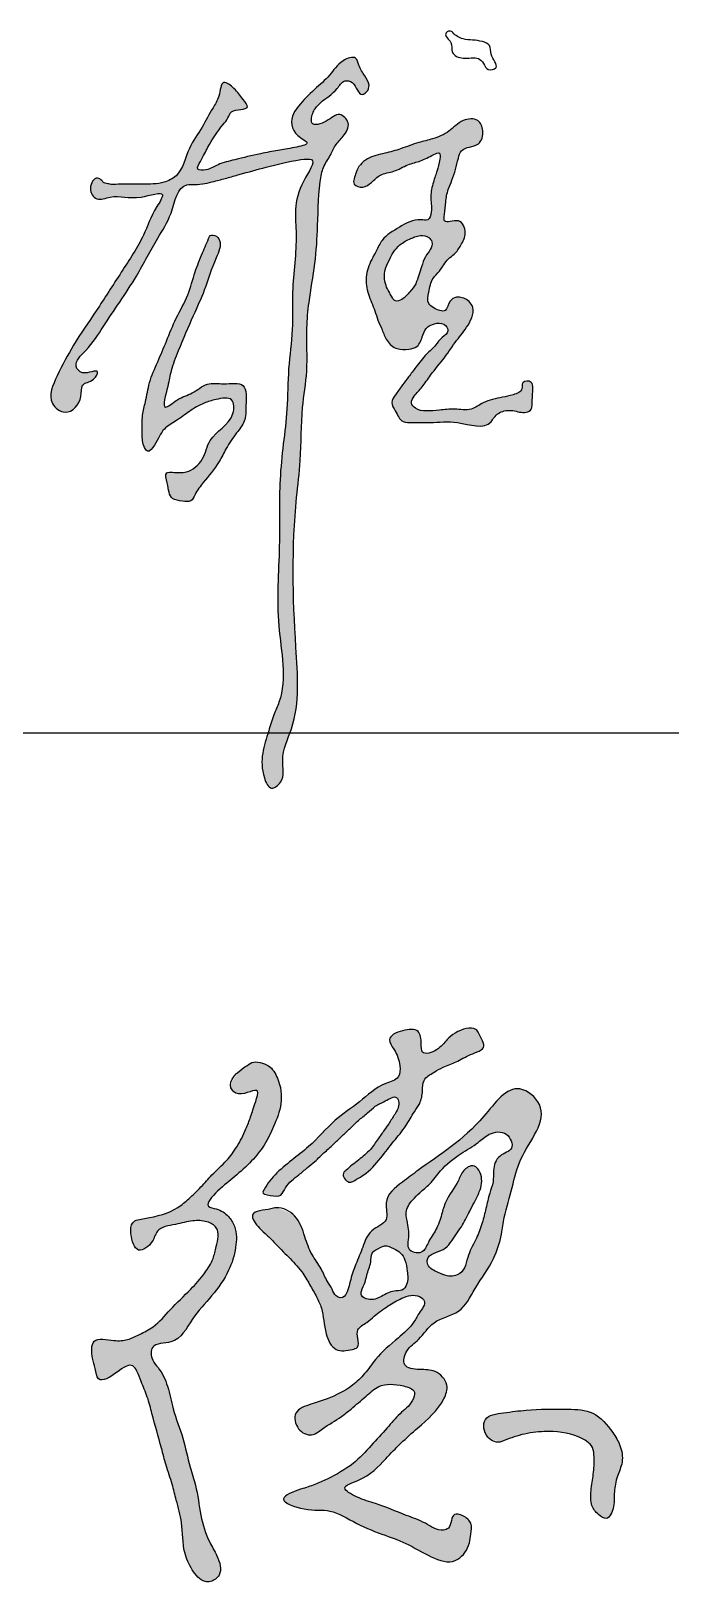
# Model space of a CAD drawing. Extents: x 30064 to 135164, y 17999 to 492668.
# Drawn here: x 111787 to 112421, y 211357 to 212895 of the extents above; entities that cross this region are included whole.
import ezdxf

# ---------------------------------------------------------------- set-up
doc = ezdxf.new("R2010")
doc.units = 0
doc.header["$LTSCALE"] = 1000
doc.header["$MEASUREMENT"] = 0
doc.layers.add('文字和字符', color=7, linetype='Continuous')

msp = doc.modelspace()

# ---------------------------------------------------------------- hatches: boundary and pattern name
at = {"layer": '文字和字符'}
h = msp.add_hatch(color=6, dxfattribs=at)
edge = h.paths.add_edge_path()
edge.add_spline(control_points=[(111875.4, 212743), (111875.6, 212743), (111900.1, 212743.1), (111915.5, 212742.6), (111936.8, 212753.1), (111940.9, 212778), (111956.2, 212798.2), (111965.2, 212816.7), (111973.8, 212829), (111974.9, 212848.6), (111989.9, 212836.4), (111994.7, 212829.5), (112006, 212815.1), (111985, 212818.8), (111982, 212807.8), (111972.6, 212797.5), (111962.8, 212782.1), (111956.6, 212769), (111949.1, 212756.3), (111963, 212756.7), (111972.4, 212763.4), (111991.7, 212767.7), (112010.8, 212772.7), (112031.7, 212776.3), (112044.3, 212778.6), (112066.2, 212782.9), (112044.3, 212792.4), (112043.5, 212809.7), (112054.5, 212824.1), (112066.5, 212836.6), (112083.4, 212850.2), (112091.5, 212864.6), (112108.7, 212871.2), (112111.9, 212858.8), (112116.8, 212851.1), (112122.9, 212842.2), (112120.3, 212834.6), (112111.1, 212828.8), (112108.7, 212844.2), (112095.7, 212846.8), (112088.3, 212833.3), (112075.7, 212827), (112067, 212817), (112064.8, 212810.1), (112063.5, 212799.4), (112081.3, 212804.4), (112090.9, 212816.2), (112104.5, 212802.9), (112096.4, 212790.3), (112087.6, 212781.6), (112082.6, 212769.6), (112076.1, 212760.5), (112071.1, 212737.2), (112071.1, 212705.8), (112068.7, 212663.7), (112062.3, 212630.2), (112058.9, 212594.6), (112061.6, 212559.6), (112053.8, 212516.1), (112054.9, 212474), (112044.6, 212395.2), (112046.3, 212307.2), (112054.3, 212217.6), (112032.5, 212175.9), (112039.4, 212152.9), (112023.5, 212140.2), (112010.6, 212168.3), (112019.7, 212191), (112026.4, 212215.9), (112042, 212248), (112027.5, 212307), (112034, 212379.5), (112031.8, 212440), (112036.4, 212485.1), (112041.2, 212521.6), (112040.8, 212559.6), (112046.6, 212598.1), (112044.4, 212642.3), (112052.6, 212693.6), (112044.2, 212731.4), (112072.1, 212769.5), (112043.2, 212766.1), (112022.9, 212760.4), (111997.6, 212754), (111980.6, 212748.9), (111966, 212745.2), (111953.2, 212742.1), (111932.1, 212743.7), (111927.4, 212712.8), (111909.2, 212686), (111889.3, 212646.1), (111862.4, 212609.6), (111845.4, 212581.1), (111827.2, 212565.4), (111838.1, 212552), (111856.4, 212561.9), (111848.1, 212546.4), (111835, 212546.1), (111838.2, 212527.9), (111822.8, 212511.3), (111800.8, 212528.1), (111813.9, 212556.4), (111828.8, 212585), (111852.5, 212618.7), (111875.1, 212654.4), (111898.4, 212689.6), (111906, 212713.1), (111922.9, 212738.6), (111888.2, 212725.2), (111871.8, 212734), (111851.3, 212725.2), (111842.4, 212738.3), (111850, 212751.5), (111856.6, 212747.1), (111858.6, 212744), (111862.2, 212743.6), (111866.7, 212741.9), (111875.3, 212743), (111875.4, 212743)], knot_values=[0, 0, 0, 0, 30.010681, 59.710914, 78.593199, 120.407305, 154.524141, 185.004149, 203.061643, 222.774317, 238.80713, 258.455944, 270.333782, 293.330836, 302.766156, 314.154011, 351.592667, 373.783884, 384.727657, 395.744414, 413.857163, 437.957453, 474.261753, 498.637383, 521.996218, 540.039757, 556.440551, 586.981856, 599.46137, 631.292047, 659.861277, 686.798362, 704.454635, 714.77327, 731.806988, 745.746399, 755.60273, 762.331918, 783.607358, 794.2488, 808.935268, 839.224822, 854.000646, 861.29652, 870.524529, 890.282084, 910.927322, 927.245681, 946.958313, 963.356978, 980.390735, 1000.003082, 1009.515457, 1078.314372, 1130.678307, 1184.843128, 1219.935368, 1279.461792, 1329.992924, 1402.614913, 1454.086505, 1659.988392, 1772.185683, 1817.246483, 1847.677046, 1862.240127, 1879.608782, 1944.488332, 1967.79145, 1986.349178, 2091.415626, 2201.453187, 2292.790848, 2342.000053, 2390.03078, 2446.006624, 2499.916829, 2551.206876, 2630.928051, 2705.368541, 2736.511304, 2751.139397, 2799.882761, 2838.437816, 2856.100871, 2874.060326, 2900.839764, 2911.90203, 2956.44123, 2995.684828, 3055.617738, 3138.927419, 3179.415616, 3204.798199, 3217.112426, 3237.828089, 3249.032304, 3266.585733, 3281.97368, 3312.759311, 3333.895438, 3372.534497, 3420.293911, 3476.863372, 3540.284988, 3599.822241, 3643.146119, 3661.15915, 3690.737213, 3733.200125, 3751.837118, 3768.448916, 3785.656639, 3792.541545, 3796.752385, 3800.355287, 3806.580356, 3819.839144, 3819.839144, 3819.839144, 3819.839144], degree=3, periodic=0)
h = msp.add_hatch(color=6, dxfattribs=at)
edge = h.paths.add_edge_path()
edge.add_spline(control_points=[(112108.7, 212754.4), (112108.8, 212754.6), (112120.1, 212772.8), (112136.6, 212772.6), (112153.9, 212778.2), (112169.2, 212784.1), (112185.8, 212787.8), (112201.7, 212794.2), (112212.3, 212807.2), (112230.2, 212808.9), (112235.9, 212795.2), (112231.7, 212778.7), (112213.2, 212780.7), (112208.7, 212763.5), (112205.9, 212750.7), (112199.3, 212737), (112197.4, 212724.9), (112196.9, 212715.6), (112194.7, 212702), (112212.6, 212711.4), (112219, 212694), (112213.1, 212682.9), (112207.4, 212674), (112197.9, 212667.7), (112193.2, 212657.8), (112183.3, 212648.7), (112181.2, 212637.2), (112178.7, 212625), (112186.8, 212619.1), (112198.9, 212614.1), (112200.1, 212627.3), (112209.5, 212632.3), (112218.5, 212629.2), (112227.6, 212619.4), (112220.4, 212602), (112207.9, 212587.9), (112196.5, 212570.3), (112183.9, 212556.1), (112174.8, 212542), (112167.4, 212534.4), (112162.1, 212526.1), (112168.5, 212518.7), (112179.1, 212517.6), (112192, 212518.7), (112206.7, 212520.9), (112222.5, 212517.5), (112233.5, 212526.1), (112247.6, 212531), (112260.1, 212532.2), (112274.7, 212537.6), (112272.1, 212548.1), (112283.8, 212548.4), (112284.1, 212539.9), (112283.5, 212533), (112283.1, 212526.2), (112283.3, 212519.2), (112274.7, 212515), (112265.8, 212518.9), (112254.2, 212518.6), (112246.5, 212513.7), (112237.9, 212498.5), (112209.8, 212509.3), (112185.5, 212506), (112167.8, 212506.7), (112153.2, 212506.1), (112148.6, 212517), (112142.1, 212526.5), (112149, 212535.6), (112154.4, 212543.6), (112161.2, 212552.4), (112168.9, 212562.6), (112177.2, 212573.7), (112187.6, 212582.3), (112192.8, 212590.8), (112202.4, 212596.5), (112195.5, 212606), (112186.9, 212604.9), (112178.6, 212601.6), (112174.1, 212592.5), (112171.4, 212581.4), (112159.9, 212579), (112148.7, 212578.3), (112138.6, 212587.1), (112135, 212598.3), (112130.1, 212607.8), (112126.9, 212620), (112120.2, 212633.3), (112117.3, 212651.3), (112122.5, 212665.9), (112129.4, 212677.1), (112134.9, 212691), (112152.3, 212700.1), (112166.9, 212709.6), (112181.3, 212705.9), (112184.5, 212718.4), (112181.7, 212730.2), (112184.9, 212744.2), (112189.2, 212756.5), (112191.5, 212764.6), (112192.8, 212775.5), (112181.7, 212770.7), (112173.8, 212765.5), (112158.9, 212762.7), (112147.2, 212754.7), (112132.8, 212753.7), (112124.6, 212744.7), (112116.6, 212738.8), (112102.9, 212740.8), (112108.7, 212754.2), (112108.7, 212754.4)], knot_values=[0, 0, 0, 0, 24.512001, 49.882294, 72.277412, 98.738469, 118.409447, 143.109669, 167.776883, 187.618262, 203.042037, 222.126752, 247.275306, 258.48372, 289.86628, 303.795246, 321.379231, 338.707377, 347.328395, 366.307106, 385.237264, 403.506228, 418.562709, 428.786369, 449.648574, 463.118664, 483.023077, 498.54091, 507.708607, 523.614939, 538.272825, 548.331434, 564.446663, 573.613544, 601.356343, 627.727416, 655.753502, 687.468657, 707.386499, 724.030195, 733.822997, 742.988374, 758.369859, 776.521682, 797.368312, 820.285411, 838.875384, 852.53501, 881.495768, 896.424896, 904.484831, 916.221913, 924.49056, 934.624145, 946.353648, 953.359124, 961.492881, 980.267656, 992.004738, 1008.557493, 1015.80342, 1061.650078, 1099.490071, 1123.473109, 1136.892554, 1154.792681, 1167.453766, 1180.555905, 1196.223819, 1209.542153, 1226.270416, 1249.735518, 1266.970627, 1281.05191, 1293.130439, 1303.91699, 1316.71909, 1326.731209, 1339.888064, 1357.279911, 1369.076666, 1385.0742, 1402.881823, 1419.32573, 1433.82478, 1447.087554, 1471.921893, 1495.500471, 1520.791964, 1533.894554, 1550.83807, 1581.024251, 1611.984954, 1621.45011, 1633.096343, 1654.387173, 1674.742462, 1691.115782, 1707.380906, 1715.678547, 1723.570803, 1743.940975, 1761.902668, 1783.344225, 1802.439161, 1818.418402, 1831.919163, 1844.453477, 1860.498716, 1860.498716, 1860.498716, 1860.498716], degree=3, periodic=0)
edge = h.paths.add_edge_path(flags=16)
edge.add_spline(control_points=[(112163.1, 212689), (112163, 212689), (112151.3, 212683.3), (112145.8, 212675.9), (112141.2, 212667), (112137.4, 212659), (112136.5, 212650.3), (112137.8, 212642.8), (112141, 212636.6), (112144, 212631.7), (112147.3, 212625.5), (112156.2, 212629.1), (112161.6, 212635.9), (112168.6, 212643.5), (112170.5, 212652.8), (112174.1, 212661.4), (112176.3, 212670.9), (112182.6, 212677.4), (112185, 212685.1), (112180.4, 212691.4), (112172.9, 212692.5), (112168.2, 212691.1), (112163.2, 212689), (112163.1, 212689)], knot_values=[0, 0, 0, 0, 17.49913, 30.768414, 43.809406, 57.820521, 67.761158, 79.395962, 89.172864, 96.402516, 104.532234, 113.624822, 128.719094, 142.570854, 155.091253, 167.081152, 182.063386, 194.044375, 204.792336, 212.007375, 223.839632, 231.821798, 237.531752, 237.531752, 237.531752, 237.531752], degree=3, periodic=0)
h = msp.add_hatch(color=6, dxfattribs=at)
edge = h.paths.add_edge_path()
edge.add_spline(control_points=[(111963.4, 212690.9), (111963.4, 212690.8), (111955, 212671.2), (111948.6, 212655.9), (111942.7, 212631.8), (111930, 212610.6), (111921.1, 212588), (111912.3, 212566.7), (111903.2, 212547.2), (111900.8, 212528.9), (111896, 212512.7), (111896.9, 212497.6), (111896.5, 212486.2), (111902.3, 212475), (111912.2, 212488.1), (111915.9, 212499.9), (111931.2, 212508.5), (111943.2, 212517.9), (111956.8, 212525.8), (111970.1, 212529.7), (111988.2, 212533.2), (111987.9, 212504.9), (111962.4, 212495.5), (111958.8, 212469.1), (111942.6, 212455.8), (111930.3, 212457.1), (111918.3, 212457.8), (111923, 212443.6), (111923.1, 212430.2), (111935.9, 212428.8), (111945.5, 212427.1), (111949.9, 212437.9), (111959.4, 212449.9), (111971.8, 212464.2), (111980.3, 212482.1), (111989, 212495), (111999.9, 212507.9), (111999.2, 212524), (112001.3, 212548.1), (111977.8, 212543.7), (111960.7, 212547.1), (111946.6, 212534.3), (111932.9, 212531.5), (111914.3, 212515), (111922.8, 212543.1), (111924.9, 212558.9), (111934.7, 212583.3), (111945.7, 212609.2), (111959.9, 212639.7), (111966.8, 212664.5), (111976.3, 212683.4), (111970.3, 212693.8), (111963.5, 212691), (111963.4, 212690.9)], knot_values=[0, 0, 0, 0, 24.542793, 52.435959, 85.650583, 121.512598, 155.916917, 186.540407, 217.474406, 244.606868, 263.102829, 287.388558, 305.597528, 314.527085, 327.332873, 353.193682, 372.630675, 395.352625, 418.617204, 435.772151, 457.249665, 475.959444, 524.49024, 552.742939, 580.507685, 599.437854, 607.362997, 621.159879, 644.090151, 657.95728, 669.398503, 679.892715, 700.008206, 736.031643, 756.664286, 782.242284, 801.590045, 823.390719, 851.090423, 877.54929, 900.135028, 924.011869, 947.574779, 965.855715, 994.232281, 1016.328926, 1045.309406, 1098.032674, 1136.336698, 1183.774373, 1208.195694, 1217.866995, 1225.149506, 1225.149506, 1225.149506, 1225.149506], degree=3, periodic=0)
h = msp.add_hatch(color=6, dxfattribs=at)
edge = h.paths.add_edge_path()
edge.add_spline(control_points=[(112016.4, 211743.8), (112016.5, 211744), (112029.6, 211764.5), (112044.3, 211774.3), (112066.4, 211791.7), (112085.2, 211814.4), (112113.3, 211832.7), (112131, 211850.1), (112152.2, 211855.2), (112152.8, 211871.7), (112148.3, 211882.6), (112137.8, 211896.9), (112154.7, 211904.7), (112171.9, 211906.2), (112173.8, 211892.4), (112172.8, 211878.2), (112191, 211884.1), (112197.8, 211894), (112209, 211903.6), (112227.4, 211909.9), (112232.3, 211896.6), (112238.5, 211885), (112220.4, 211880.3), (112209.3, 211872.4), (112195.7, 211868.3), (112185.7, 211861.8), (112174.5, 211855.9), (112175, 211842.9), (112173, 211832), (112165, 211821.5), (112158.1, 211807.9), (112145.6, 211793.6), (112133.1, 211776.6), (112121, 211762.7), (112109.6, 211756.6), (112101, 211750.4), (112093.7, 211760.9), (112102, 211768.1), (112111, 211775.1), (112122.9, 211784.7), (112130, 211795.7), (112136.2, 211804.1), (112141.7, 211812.1), (112147.3, 211820.8), (112152.4, 211829.4), (112148.6, 211840.6), (112137.2, 211833), (112128, 211829.5), (112119.7, 211821.4), (112111.1, 211814.7), (112103.1, 211806.9), (112095.2, 211799.5), (112087.1, 211791.5), (112077.6, 211783.2), (112069, 211774.8), (112060.1, 211767.4), (112050.2, 211759.1), (112039.8, 211751.6), (112034.6, 211738.7), (112025.2, 211738.6), (112016.4, 211743.8), (112016.4, 211743.8)], knot_values=[0, 0, 0, 0, 28.666202, 58.974239, 88.991361, 140.445622, 182.443945, 226.361589, 246.003405, 261.159642, 285.403493, 300.064839, 321.637432, 343.335684, 360.576762, 372.35608, 392.086641, 412.248863, 426.515031, 455.165125, 470.118963, 480.655269, 502.385008, 524.571649, 543.872014, 558.543079, 575.923356, 590.530581, 608.177969, 621.720424, 644.672751, 671.428143, 700.314854, 733.307285, 745.026327, 756.27632, 770.758758, 775.879479, 798.783005, 820.418083, 838.303351, 852.974217, 863.749723, 878.985175, 896.219108, 903.438329, 919.617985, 935.209773, 949.206114, 965.758141, 981.234157, 995.661007, 1010.855529, 1028.447768, 1048.105951, 1061.049743, 1076.480099, 1102.025547, 1114.040319, 1128.49753, 1139.678117, 1139.678117, 1139.678117, 1139.678117], degree=3, periodic=0)
h = msp.add_hatch(color=6, dxfattribs=at)
edge = h.paths.add_edge_path()
edge.add_spline(control_points=[(111998.6, 211867.6), (111998.4, 211867.4), (111977, 211850), (111994.8, 211836.7), (112014.6, 211850.4), (112008.2, 211830.1), (112004.6, 211819.4), (111998.9, 211803.7), (111991.5, 211789.1), (111980.1, 211773.6), (111966.5, 211762), (111955, 211748.3), (111943.9, 211737.5), (111926.8, 211723.3), (111908, 211718.5), (111885.3, 211715.4), (111885, 211700), (111890.5, 211680.2), (111908, 211692.7), (111910.9, 211708.6), (111930, 211711.1), (111945.5, 211715.6), (111960, 211715.4), (111974.5, 211707.7), (111970.6, 211691.1), (111967.1, 211676.3), (111958.1, 211661.7), (111943.5, 211645.1), (111925.1, 211628.7), (111910.7, 211610.4), (111894.9, 211602.8), (111882.1, 211596.3), (111867.4, 211595.7), (111845.5, 211601.2), (111846.6, 211579.8), (111850.2, 211569.2), (111852.7, 211552), (111871.5, 211564.3), (111885.4, 211575.2), (111892.8, 211564.6), (111896.2, 211554.1), (111902.2, 211540.3), (111908, 211517.9), (111914.3, 211495.5), (111920.3, 211471.9), (111926.4, 211455.1), (111930.8, 211435.9), (111937.6, 211413.8), (111936.3, 211389.1), (111945.3, 211369.4), (111954.8, 211357), (111966.3, 211356.9), (111977.2, 211365.2), (111971.8, 211382.6), (111961, 211399.6), (111953.7, 211423.8), (111951.4, 211449.4), (111942.7, 211474.2), (111938, 211500.2), (111927.1, 211526), (111923, 211550.5), (111915.3, 211567), (111905.5, 211577), (111904.5, 211594.9), (111932.6, 211591.5), (111945.2, 211618.7), (111966, 211640), (111982.8, 211663.3), (111990.2, 211687.4), (111990.8, 211707), (111982, 211720.7), (111973.1, 211726.8), (111956.6, 211729.4), (111974.6, 211748.1), (111988.1, 211758.2), (112005.2, 211773.5), (112018.4, 211790), (112027.6, 211809.4), (112036.4, 211831.5), (112033.5, 211853.5), (112024.4, 211868.8), (112013.7, 211872), (112006, 211873.8), (111998.7, 211867.6), (111998.6, 211867.6)], knot_values=[0, 0, 0, 0, 34.681641, 48.072065, 74.329964, 88.895095, 111.17035, 128.900452, 156.472867, 179.905372, 208.355087, 230.580725, 254.01719, 273.066721, 321.355231, 338.817261, 354.258199, 378.941826, 401.102047, 416.854172, 443.250134, 467.917341, 487.236589, 502.550058, 528.37671, 545.470375, 568.264653, 597.83009, 637.746529, 670.902739, 692.464096, 710.354936, 729.186846, 756.230528, 779.82652, 794.347921, 809.198107, 836.695152, 859.380582, 868.55181, 883.814404, 907.197348, 930.393917, 979.907693, 1004.230046, 1031.618366, 1054.147615, 1086.172461, 1127.622089, 1153.330618, 1177.300132, 1184.664421, 1199.389772, 1226.047392, 1247.395311, 1286.378592, 1328.318353, 1354.32781, 1395.269823, 1437.957794, 1469.914352, 1498.680239, 1511.344868, 1529.007775, 1555.105752, 1597.804477, 1639.655016, 1682.119963, 1714.682311, 1744.156119, 1760.024332, 1779.437309, 1790.885943, 1814.731193, 1846.001898, 1877.602297, 1905.335657, 1934.233701, 1967.004059, 2002.481722, 2023.475353, 2035.765847, 2047.212297, 2058.363573, 2058.363573, 2058.363573, 2058.363573], degree=3, periodic=0)
h = msp.add_hatch(color=6, dxfattribs=at)
edge = h.paths.add_edge_path()
edge.add_spline(control_points=[(112029.7, 211727.9), (112029.9, 211728), (112054.6, 211720.8), (112056.7, 211700.4), (112064, 211681.8), (112074.3, 211668.7), (112079.1, 211656.1), (112085.2, 211647.9), (112087.5, 211640.9), (112098.9, 211635.7), (112102.9, 211657.3), (112108.6, 211672.3), (112115.5, 211689), (112121.5, 211706.9), (112143.1, 211713.6), (112134.2, 211737.7), (112153.2, 211752.4), (112187.1, 211777.8), (112225.9, 211801.1), (112263.6, 211857.1), (112306.3, 211821.7), (112271.5, 211784.9), (112263.9, 211747.8), (112256, 211723), (112252.8, 211699), (112245.3, 211673.8), (112227.3, 211651), (112213.5, 211622), (112184.9, 211617.9), (112173.1, 211597.6), (112158.2, 211588.7), (112153.5, 211569.3), (112172.6, 211567), (112188, 211568.1), (112201.6, 211553.7), (112193.4, 211529.5), (112168.2, 211509.1), (112138.8, 211480.8), (112121.2, 211460.1), (112091, 211451), (112112.5, 211439), (112131.1, 211434.4), (112154.9, 211424), (112177.1, 211416.5), (112190.5, 211406.4), (112204.1, 211411), (112202.3, 211426.7), (112215.9, 211422.5), (112224.3, 211416), (112222.3, 211404.8), (112221.4, 211392.1), (112203.5, 211365.8), (112168, 211392.3), (112136.2, 211403.6), (112109.7, 211413.5), (112083.7, 211430.5), (112061.1, 211426.1), (112026.5, 211438.9), (112053.8, 211449.2), (112067.3, 211452.9), (112085.4, 211461.3), (112105.4, 211472.3), (112123.4, 211491.9), (112138.6, 211508.4), (112151.5, 211524.1), (112163.7, 211532.6), (112169, 211547.5), (112150.6, 211553.3), (112133.1, 211554.2), (112117.5, 211540.2), (112105.8, 211530), (112091.7, 211518.5), (112078.1, 211511.7), (112064.6, 211499.9), (112049.3, 211507.5), (112045.5, 211527.2), (112064.5, 211533.4), (112083.5, 211539.1), (112102.6, 211548.9), (112118, 211563.3), (112129.9, 211581.8), (112147.7, 211596.6), (112164.6, 211610.8), (112170.6, 211623.8), (112179.7, 211634.1), (112168.3, 211643.3), (112154.2, 211639), (112140.2, 211630.5), (112128.4, 211622.2), (112119.4, 211613.7), (112108.9, 211608.5), (112110.4, 211598.5), (112112.3, 211589.2), (112101.2, 211586.5), (112086.8, 211584.3), (112076.4, 211605.9), (112076.9, 211624.3), (112069.5, 211640.4), (112062.5, 211652), (112054.4, 211666.2), (112041.7, 211679.1), (112030.2, 211691), (112020.7, 211701), (112011.9, 211707.9), (112000.6, 211725.2), (112017.5, 211725.2), (112029.6, 211727.9), (112029.7, 211727.9)], knot_values=[0, 0, 0, 0, 27.432872, 59.395361, 85.693134, 109.085552, 128.362609, 140.996926, 151.763291, 157.712951, 186.698752, 208.876995, 234.201156, 260.084919, 284.937489, 307.779824, 344.178191, 370.603449, 488.346466, 550.578274, 584.928952, 664.213103, 704.923077, 747.845979, 770.989275, 806.181381, 854.934517, 893.286489, 930.483071, 961.790102, 984.548855, 1003.508451, 1024.718144, 1046.34914, 1071.076056, 1090.271471, 1144.396456, 1205.241891, 1253.920649, 1274.470919, 1294.501491, 1322.334343, 1367.576566, 1396.031299, 1422.826029, 1429.955148, 1450.476244, 1461.8652, 1477.100741, 1492.069997, 1504.375793, 1531.897919, 1602.108595, 1637.124251, 1679.750326, 1720.374244, 1756.060039, 1787.456838, 1814.277484, 1834.999527, 1853.438436, 1895.015251, 1930.254648, 1962.79728, 1989.05807, 2013.552032, 2026.034617, 2043.218025, 2076.933867, 2099.023719, 2126.230041, 2142.894352, 2174.050972, 2191.234509, 2210.914373, 2232.75608, 2256.675267, 2280.357753, 2319.727615, 2342.899389, 2367.60531, 2410.353703, 2439.962666, 2455.364827, 2473.851128, 2482.49724, 2507.041751, 2528.398061, 2552.516989, 2565.753289, 2581.839762, 2593.467441, 2605.690383, 2613.252568, 2635.359714, 2661.00506, 2697.047344, 2713.801275, 2733.175864, 2753.931383, 2781.462056, 2807.917281, 2823.476427, 2837.489503, 2858.153182, 2884.370537, 2892.288582, 2892.288582, 2892.288582, 2892.288582], degree=3, periodic=0)
edge = h.paths.add_edge_path(flags=16)
edge.add_spline(control_points=[(112164.9, 211735.8), (112164.8, 211735.7), (112155.7, 211723.4), (112161, 211711.2), (112161.6, 211699.3), (112158.7, 211684.9), (112175.5, 211680.8), (112180.3, 211695.3), (112188.8, 211706.2), (112193.4, 211720.4), (112197.9, 211737.6), (112209.1, 211750.5), (112213.8, 211764.9), (112225.7, 211772.6), (112235.3, 211758.8), (112232.1, 211745.1), (112226.1, 211733.5), (112219.9, 211722.1), (112214.9, 211710.9), (112205.4, 211698.8), (112198, 211684.5), (112178.4, 211682.2), (112179.7, 211668.4), (112189.4, 211664.2), (112199.7, 211659.2), (112216.3, 211661.5), (112218.8, 211681.7), (112228.3, 211696.7), (112233.9, 211712.5), (112237.6, 211727.5), (112240.4, 211741.2), (112245.4, 211753.3), (112244.2, 211766.2), (112248.7, 211780.7), (112267.2, 211784.9), (112258.6, 211805.3), (112240.5, 211802.6), (112228.4, 211790.9), (112210.6, 211781), (112193.9, 211768.1), (112182.6, 211751.2), (112173.7, 211745.2), (112165, 211735.8), (112164.9, 211735.8)], knot_values=[0, 0, 0, 0, 19.744507, 34.157131, 56.912893, 69.911234, 87.399526, 104.154629, 124.530072, 146.715715, 165.190697, 198.370593, 214.639562, 229.161561, 244.798567, 268.894407, 285.44538, 299.384274, 322.908118, 336.418052, 363.110061, 388.511726, 395.681319, 413.735699, 426.886572, 444.721671, 472.606193, 498.451489, 520.637008, 541.419327, 562.830776, 579.059192, 594.65128, 616.732747, 635.831876, 655.966223, 679.349301, 698.350322, 726.390651, 763.332051, 786.837613, 805.134121, 818.66464, 818.66464, 818.66464, 818.66464], degree=3, periodic=0)
edge = h.paths.add_edge_path(flags=16)
edge.add_spline(control_points=[(112133.2, 211688.9), (112133.1, 211688.8), (112122.1, 211683.7), (112124.5, 211672.2), (112119.3, 211663.2), (112117.9, 211653), (112114.1, 211647.4), (112113.4, 211639.7), (112123, 211635.4), (112134.2, 211639.6), (112144.1, 211646.3), (112154.5, 211645), (112160.8, 211653.6), (112159.4, 211664.5), (112158.1, 211675.4), (112153.2, 211683.8), (112145.2, 211687.7), (112140, 211691.6), (112133.3, 211688.9), (112133.2, 211688.9)], knot_values=[0, 0, 0, 0, 14.292967, 26.663458, 46.005146, 55.397894, 68.805265, 74.060786, 84.885427, 103.559239, 122.783611, 133.392057, 143.205535, 161.756698, 177.271697, 189.090572, 200.297464, 212.920328, 218.424594, 218.424594, 218.424594, 218.424594], degree=3, periodic=0)
h = msp.add_hatch(color=6, dxfattribs=at)
edge = h.paths.add_edge_path()
edge.add_spline(control_points=[(112253.1, 211496.2), (112253.3, 211496.3), (112276.3, 211505.2), (112298.1, 211506.6), (112324.1, 211504.7), (112343.8, 211493.3), (112345.1, 211478.1), (112344.2, 211464), (112341.5, 211448.3), (112340.8, 211433.3), (112347.6, 211424.2), (112359.1, 211416.5), (112365.4, 211433.1), (112364.1, 211446.4), (112367, 211461.7), (112374.2, 211476), (112371.5, 211492.3), (112361.1, 211508.7), (112345.8, 211527.5), (112312.8, 211528.4), (112283.1, 211528.4), (112256.8, 211524.9), (112233.6, 211522.3), (112233.4, 211498), (112252.9, 211496.1), (112253.1, 211496.2)], knot_values=[0, 0, 0, 0, 27.563865, 56.695241, 102.242536, 124.004216, 136.411448, 158.63331, 179.899671, 199.3513, 213.673571, 224.845605, 243.023995, 261.921703, 282.270986, 301.572813, 323.389476, 342.524862, 378.241957, 410.829433, 464.696782, 494.311037, 519.262799, 542.254368, 560.867544, 560.867544, 560.867544, 560.867544], degree=3, periodic=0)

# ---------------------------------------------------------------- linework, layer by layer
msp.add_line((105180.8, 212198.9), (113180.8, 212198.9))
at = {"layer": '文字和字符', "color": 6}
for points, start_tangent, end_tangent in [([(112204.6, 212893.2), (112214.8, 212886.9), (112224.2, 212885.8), (112234, 212884.2), (112241, 212880.3), (112242.6, 212871.7), (112247.2, 212858.4), (112239.8, 212856.5), (112235.1, 212862.7), (112230.1, 212867.4), (112214.8, 212867.8), (112204.3, 212873.6), (112202.7, 212883.4), (112197.6, 212892), (112201.5, 212894.7), (112204.6, 212893.2)], (0.676765, -0.736199), (0.676765, -0.736199)), ([(111875.4, 212743), (111897, 212743), (111918.3, 212744.8), (111930.3, 212751.3), (111943.5, 212778.4), (111956.1, 212799.5), (111966.9, 212818.6), (111972.7, 212830.3), (111977.7, 212843.6), (111987.7, 212837.7), (111996.8, 212826.9), (112001, 212819.5), (111985.2, 212814.5), (111981.7, 212808.6), (111976.9, 212802), (111961.9, 212779.5), (111954.4, 212765.4), (111951.9, 212757.9), (111959.8, 212757.1), (111971.9, 212762.1), (111988.5, 212767.1), (112014, 212773.1), (112031.2, 212776.3), (112047.8, 212779.3), (112060, 212783.7), (112050.9, 212791.2), (112046.7, 212812.8), (112051.7, 212820.3), (112067.5, 212836.9), (112082.5, 212851), (112095.8, 212865.2), (112108.3, 212867.7), (112111.6, 212861), (112117.4, 212850.2), (112121.6, 212841.1), (112119.1, 212834.4), (112114.9, 212831.9), (112105, 212843.6), (112097.5, 212845.2), (112090, 212837.7), (112073.4, 212823.6), (112066.7, 212815.3), (112065, 212810.3), (112065, 212803.7), (112079.2, 212805.3), (112092.5, 212812), (112100.8, 212803.7), (112095.8, 212790.4), (112088.3, 212781.2), (112082.5, 212770.4), (112075.8, 212757.9), (112074.2, 212751.3), (112070.6, 212701.8), (112067.9, 212664.2), (112062.1, 212625.6), (112060, 212600.4), (112059.8, 212557.5), (112055.7, 212521.3), (112053.4, 212469), (112049.8, 212432.1), (112049.1, 212283.7), (112044.7, 212203), (112036, 212171.7), (112033.8, 212149.9), (112025, 212144.1), (112017.8, 212154.3), (112022.1, 212200.8), (112027.2, 212216.8), (112032.3, 212229.2), (112032.1, 212304.9), (112032.6, 212384.2), (112033.4, 212450), (112036.6, 212485.3), (112040.2, 212519.7), (112041.9, 212560), (112045.4, 212598.7), (112045.8, 212635.7), (112049.3, 212693), (112056.8, 212746.2), (112064.6, 212767.2), (112054, 212767.2), (112019.7, 212759.7), (111992.9, 212752.5), (111980.6, 212749), (111968.1, 212745.7), (111949.1, 212742.6), (111941.1, 212742.3), (111925.3, 212714.3), (111912.1, 212689.3), (111890.9, 212651.7), (111858, 212601.5), (111840.7, 212578), (111831.3, 212562.3), (111837.6, 212556), (111852.5, 212556.8), (111848.6, 212549.7), (111837.6, 212543.5), (111836, 212532.5), (111820.3, 212516.8), (111807.8, 212525.4), (111812.5, 212552.9), (111828.7, 212583.2), (111851.1, 212617.3), (111876, 212655.6), (111898, 212692.5), (111911.3, 212720.7), (111916.8, 212732.4), (111895.6, 212730.1), (111865, 212730.1), (111851.7, 212728.5), (111845.4, 212738.7), (111852.5, 212748.9), (111856.8, 212746.4), (111858.9, 212744.3), (111861.4, 212743.6), (111865.8, 212742.7), (111875.4, 212743)], (1, 0), (1, 0)), ([(112108.7, 212754.4), (112119.9, 212768), (112137.3, 212773.6), (112152.9, 212778), (112170.9, 212784.2), (112184.6, 212787.9), (112200.7, 212795.4), (112215, 212805.9), (112229.3, 212805.9), (112234.3, 212796), (112230, 212782.9), (112213.2, 212776.1), (112210.1, 212768.7), (112203.8, 212746.9), (112200.1, 212737.6), (112197.6, 212725.2), (112196.4, 212712.7), (112196.4, 212706.5), (112210.1, 212706.5), (112216.9, 212694.7), (112212.5, 212682.3), (112206.1, 212673.6), (112200.4, 212668.9), (112191.4, 212656.8), (112185.2, 212649.4), (112180.8, 212635.7), (112180.8, 212624.5), (112185.8, 212620.2), (112197, 212617.7), (112202, 212627), (112208.2, 212630.7), (112219.4, 212627.6), (112223.7, 212622.7), (112219.7, 212603.1), (112208.4, 212587.8), (112196.7, 212571.4), (112182.5, 212553.4), (112174.1, 212541.8), (112166.4, 212532.6), (112163.7, 212526.1), (112167.6, 212520.7), (112178.3, 212518), (112191.4, 212518.8), (112206.4, 212519.9), (112222.9, 212519.9), (112234.8, 212526.1), (112244, 212529.5), (112264.4, 212534.1), (112273.2, 212540.3), (112274, 212546), (112282.4, 212546.4), (112283.9, 212540.6), (112283.6, 212533.3), (112283.2, 212524.9), (112282.4, 212519.9), (112277.4, 212516.8), (112264, 212518.4), (112255.5, 212518), (112245.5, 212511.5), (112242.5, 212507.2), (112209.4, 212506.5), (112182.2, 212506.5), (112164.9, 212506.5), (112155.3, 212507.6), (112147.6, 212518), (112144.1, 212526.4), (112148.4, 212534.9), (112154.9, 212544.1), (112160.7, 212551.8), (112168, 212561.4), (112178.7, 212574.4), (112187.5, 212583.2), (112194.1, 212590.9), (112199.8, 212597.4), (112195.6, 212604), (112186.4, 212604.4), (112179.9, 212601.3), (112174.9, 212593.2), (112169.1, 212582.1), (112161, 212579.4), (112149.5, 212579.8), (112139.5, 212587.8), (112134.5, 212598.6), (112130.3, 212608.2), (112127.4, 212617.2), (112120.9, 212633.9), (112118.7, 212650.8), (112124.2, 212668.2), (112128.7, 212676.5), (112134.5, 212687.2), (112151.9, 212700.3), (112173, 212707.6), (112179.8, 212707.6), (112183.2, 212715.3), (112182.8, 212730.6), (112185.4, 212745), (112189, 212756.3), (112191.8, 212767.7), (112191.3, 212773.6), (112185.8, 212772.3), (112172.6, 212766), (112160.2, 212762.1), (112146.1, 212755.7), (112132.9, 212751.9), (112124, 212744.7), (112115.4, 212740), (112106.9, 212742.9), (112108.7, 212754.4)], (0.284283, 0.95874), (0.284283, 0.95874)), ([(111963.4, 212690.9), (111956.5, 212674.7), (111949.2, 212655.9), (111941.9, 212633.2), (111930.5, 212610), (111920.7, 212587.2), (111912.1, 212566.8), (111904, 212546.1), (111899.9, 212527), (111897.1, 212513.9), (111896.7, 212496.4), (111898.3, 212483.4), (111902, 212478.1), (111908.9, 212484.2), (111918.7, 212500.1), (111930.1, 212508.2), (111943.5, 212517.6), (111958.1, 212525.7), (111970, 212529.4), (111985.4, 212529), (111986.6, 212515.6), (111964.1, 212488.8), (111956.2, 212470.1), (111940.5, 212457.6), (111926.9, 212457.3), (111921.2, 212456.7), (111921.5, 212446.8), (111926.9, 212431.2), (111936.6, 212428.6), (111944.8, 212428.9), (111949.1, 212435.1), (111957.3, 212447.1), (111972.9, 212467.8), (111980, 212480.9), (111990.3, 212496.2), (111997.9, 212507.8), (111999.6, 212523.4), (111996.6, 212543.2), (111977.6, 212545), (111961.3, 212544.5), (111946.4, 212536), (111931.1, 212528.7), (111919.8, 212521.9), (111922, 212542.3), (111925.4, 212557.8), (111932.4, 212577.5), (111947.3, 212612.4), (111958.3, 212637.8), (111970, 212669.9), (111973.5, 212687.2), (111968.6, 212692.1), (111963.4, 212690.9)], (-0.394162, -0.919041), (-0.394162, -0.919041)), ([(112163.1, 212689), (112152.2, 212682.6), (112145.9, 212675.5), (112141.4, 212667.3), (112137.6, 212657.9), (112136.9, 212650.8), (112138.4, 212642.5), (112141.4, 212636.2), (112144, 212631.7), (112147.7, 212627.2), (112154.1, 212628.7), (112162, 212636.2), (112167.9, 212644.2), (112170.8, 212652.7), (112173.6, 212660.9), (112177.4, 212671), (112182.3, 212678.1), (112183.8, 212685.7), (112180.8, 212690), (112172.5, 212692), (112166.9, 212690.6), (112163.1, 212689)], (-0.928724, -0.370772), (-0.928724, -0.370772)), ([(112016.4, 211743.8), (112028.4, 211760.6), (112044.9, 211775.1), (112061.7, 211788.7), (112088.1, 211814.7), (112112.1, 211833.1), (112138.1, 211851.1), (112150.6, 211857.9), (112152.2, 211868.7), (112146.2, 211885.1), (112141.8, 211894.7), (112154.6, 211903.5), (112170.2, 211902.7), (112173.4, 211890.7), (112174.6, 211882.3), (112188.6, 211884.7), (112199.1, 211894.7), (112207.1, 211901.2), (112227.4, 211904.7), (112233, 211895.5), (112235.5, 211888.3), (112222.2, 211879.9), (112208, 211872.6), (112195.1, 211867.4), (112185.9, 211862.2), (112176.2, 211854.3), (112174.6, 211843.9), (112171.8, 211831.5), (112166.6, 211823.2), (112158, 211809.1), (112146.2, 211793.9), (112133.3, 211777.5), (112116.5, 211760.6), (112109.3, 211756.2), (112101.7, 211753.4), (112096.1, 211762.2), (112098.5, 211765), (112111.3, 211775.5), (112122.9, 211785.9), (112130.5, 211796.3), (112136.7, 211804.9), (112141.1, 211811.3), (112147, 211820.5), (112151, 211832.3), (112149, 211837.1), (112137.7, 211833.9), (112127.8, 211828.6), (112120.1, 211822.1), (112111, 211814.4), (112102.9, 211806.7), (112095.3, 211799.6), (112087.5, 211792), (112078.1, 211783.5), (112067.7, 211773.8), (112060.6, 211767.8), (112052, 211760.7), (112038.8, 211747.8), (112034, 211740.6), (112023.6, 211740.2), (112016.4, 211743.8)], (0.427331, 0.904095), (0.427331, 0.904095)), ([(111998.6, 211867.6), (111984.6, 211846.9), (111992.3, 211840.9), (112011, 211843.7), (112009.2, 211833.3), (112004.1, 211818.1), (111999.6, 211806.1), (111990.5, 211788.5), (111980.4, 211774.9), (111965.8, 211760.5), (111955, 211748.7), (111942.9, 211736.9), (111932.1, 211728.4), (111899.1, 211717.4), (111887.3, 211713.2), (111885.6, 211702.2), (111893.2, 211686.1), (111906.7, 211694.6), (111911.8, 211704.7), (111929.6, 211711.5), (111947, 211715), (111960.9, 211714), (111970.2, 211708.1), (111970.2, 211689.5), (111966.9, 211677.7), (111958.7, 211663.4), (111944.8, 211647.2), (111924.5, 211626.9), (111907.6, 211610), (111894.1, 211602.4), (111882.2, 211597.3), (111868.7, 211596.4), (111849.2, 211595.6), (111847.5, 211578.7), (111850, 211568.5), (111853.4, 211558.4), (111872, 211565.1), (111887.3, 211571.1), (111891.5, 211566), (111895.7, 211555.8), (111901.8, 211540.1), (111906.4, 211524), (111915.8, 211489.6), (111920.4, 211472.7), (111926.4, 211453.9), (111930.5, 211438.2), (111935.7, 211415.7), (111938.9, 211386), (111946.4, 211369), (111959.1, 211357.4), (111964.4, 211357.4), (111972.9, 211363.7), (111970.8, 211382.8), (111963.6, 211396.4), (111954.9, 211423.1), (111949.5, 211452.9), (111944.2, 211470.9), (111937, 211499.5), (111927.4, 211528.7), (111921.8, 211551), (111912.4, 211569.5), (111907.1, 211576.9), (111907.1, 211589.7), (111925.1, 211595), (111946.4, 211617.2), (111965.5, 211640.6), (111982.4, 211666), (111989.3, 211688.5), (111988.1, 211709.7), (111982.1, 211719.4), (111970.2, 211726.8), (111962.5, 211729.6), (111971.4, 211744.3), (111988.5, 211759), (112005.2, 211774.4), (112017.6, 211790.2), (112027, 211808.7), (112034.2, 211831.2), (112030.8, 211856.5), (112021.9, 211868.7), (112013.6, 211872), (112005.4, 211872), (111998.6, 211867.6)], (-0.854695, -0.51913), (-0.854695, -0.51913)), ([(112029.7, 211727.9), (112047.8, 211719.9), (112058, 211699.2), (112065.1, 211681.7), (112074.1, 211667.4), (112080.3, 211655), (112085, 211647.2), (112089.1, 211640.6), (112093, 211638.8), (112103.4, 211656.9), (112108.6, 211672), (112115.3, 211689), (112124.4, 211705.2), (112138.5, 211716.3), (112138.5, 211732.8), (112154.7, 211753.4), (112169.9, 211764.8), (112235.4, 211818.8), (112271.2, 211845.8), (112290.5, 211830.4), (112272.2, 211776.3), (112263.5, 211748.2), (112255.7, 211718.3), (112252.8, 211701.9), (112245.1, 211677.7), (112226.7, 211647.8), (112210.3, 211625.5), (112186.1, 211614), (112170.7, 211597.5), (112159.1, 211585.9), (112157.1, 211572.4), (112171.6, 211567.6), (112187.1, 211565.6), (112198.7, 211552.1), (112195.8, 211538.6), (112169.7, 211509.6), (112138.1, 211479.2), (112110.5, 211457.6), (112097.6, 211450.2), (112109.1, 211441.4), (112128, 211434.7), (112158.5, 211423), (112177.4, 211415.1), (112195.5, 211408.4), (112200.2, 211410.4), (112206.3, 211423.9), (112214.4, 211422.5), (112222.5, 211415.1), (112222.5, 211404.3), (112221.1, 211395.6), (112209.6, 211379.4), (112161.1, 211393.6), (112137.7, 211403.2), (112109.4, 211415), (112082.8, 211427.3), (112057.2, 211429.3), (112036.9, 211439.4), (112053.8, 211448.8), (112068, 211453.6), (112080.1, 211459), (112105.7, 211474.5), (112123.8, 211492.3), (112139.5, 211509.7), (112152.3, 211523.7), (112164.4, 211536.5), (112166.5, 211545.3), (112155.7, 211551.3), (112131.4, 211550.6), (112118.6, 211541.2), (112103.7, 211528.4), (112094.3, 211521), (112075.4, 211508.8), (112064.6, 211502.8), (112051.8, 211508.8), (112049.1, 211524.4), (112063.9, 211533.1), (112080.1, 211538.5), (112105.1, 211552), (112117.2, 211563.5), (112128, 211577.6), (112150.4, 211598.8), (112165.4, 211613.9), (112171.2, 211623.4), (112176.3, 211635.7), (112171.7, 211639.9), (112154.1, 211638.2), (112140.7, 211630.7), (112126.7, 211620.4), (112119.3, 211614.3), (112110.5, 211606.8), (112110.5, 211598.4), (112110.1, 211589.6), (112105.1, 211587.5), (112089.1, 211587.5), (112079.1, 211603), (112074.3, 211628.5), (112069.6, 211639.6), (112062.7, 211651.8), (112054.8, 211664.5), (112041.6, 211679.3), (112028.3, 211693), (112020.4, 211700.9), (112013, 211707.8), (112006.1, 211721), (112024.1, 211726.8), (112029.7, 211727.9)], (0.998657, 0.051807), (0.998657, 0.051807)), ([(112164.9, 211735.8), (112158.4, 211723.2), (112159.8, 211712.9), (112160.7, 211696.5), (112161.2, 211687.1), (112173.4, 211683.9), (112180.4, 211693.7), (112187.9, 211706.3), (112193.5, 211721.3), (112197.7, 211733.9), (112209.9, 211754.5), (112215.5, 211764.8), (112224.9, 211769.5), (112232.3, 211761), (112230.9, 211743.7), (112225.8, 211733), (112221.1, 211724.1), (112213.1, 211709.1), (112207.5, 211701.2), (112194.9, 211686.7), (112179.4, 211676.8), (112179.9, 211671.7), (112190.2, 211663.7), (112199.1, 211660.5), (112211.7, 211662.8), (112220.2, 211681.1), (112228.1, 211697.9), (112233.7, 211712.9), (112237.5, 211727.4), (112241.2, 211742.3), (112244.5, 211753.6), (112245, 211764.8), (112251.5, 211779.3), (112262.8, 211787.2), (112257.6, 211800.8), (112240.8, 211800.8), (112229.7, 211792.8), (112212.8, 211781.7), (112192.4, 211764.6), (112181.6, 211751.5), (112171.8, 211742.8), (112164.9, 211735.8)], (-0.702795, -0.711393), (-0.702795, -0.711393)), ([(112133.2, 211688.9), (112124.8, 211682.9), (112123.2, 211674.1), (112119.3, 211660.8), (112117.7, 211654.2), (112114.1, 211645.2), (112114.1, 211641.4), (112120.7, 211637.2), (112133.8, 211640), (112146.6, 211645.4), (112154.2, 211646.4), (112158.8, 211651.8), (112159.4, 211665.1), (112157.2, 211676.1), (112152.6, 211683.3), (112145.8, 211687.7), (112137, 211690.1), (112133.2, 211688.9)], (-0.905829, -0.423645), (-0.905829, -0.423645)), ([(112253.1, 211496.2), (112273.1, 211503), (112295.3, 211506), (112329.8, 211500.5), (112343, 211490.2), (112344.7, 211480.9), (112343.9, 211463.8), (112341.7, 211447.6), (112342.6, 211432.7), (112349, 211423.7), (112356.7, 211419.9), (112363.9, 211431.8), (112364.8, 211446.3), (112367.8, 211461.7), (112372.4, 211475.7), (112370.3, 211492.4), (112363.1, 211505.1), (112343.5, 211524.3), (112318.7, 211528.2), (112277.4, 211527.3), (112254.8, 211524.7), (112236.9, 211517.9), (112239.4, 211500.5), (112253.1, 211496.2)], (0.929554, 0.368687), (0.929554, 0.368687))]:
    msp.add_spline(points, degree=3, dxfattribs=dict(at, start_tangent=start_tangent, end_tangent=end_tangent))

doc.saveas('drawing.dxf')
